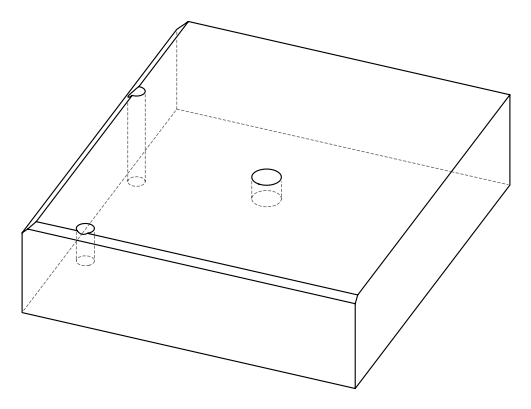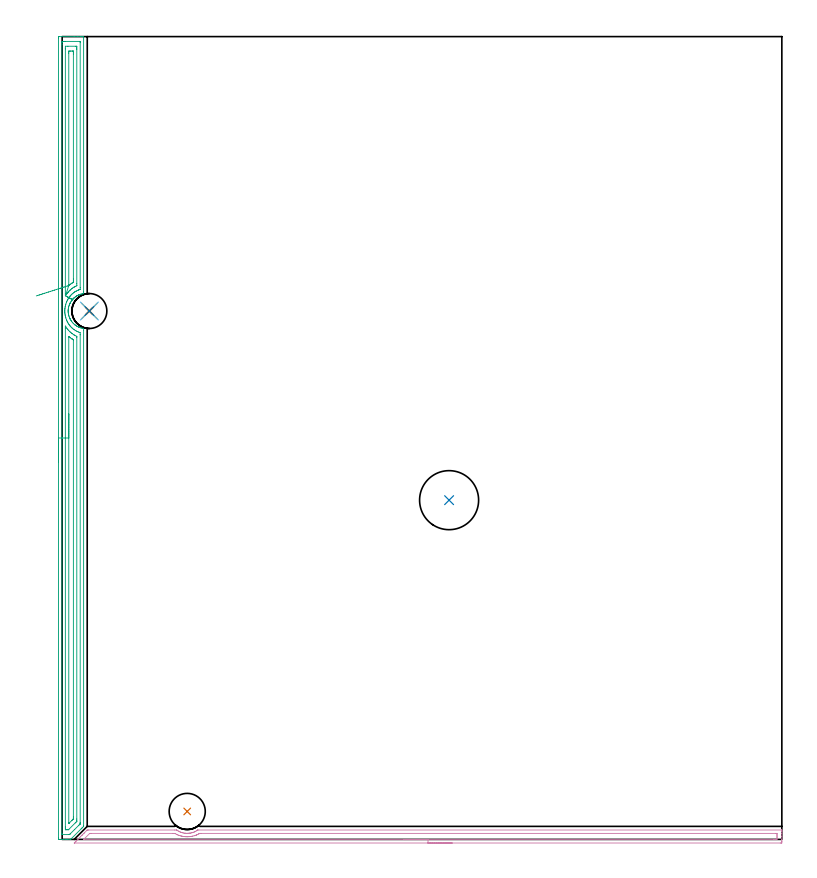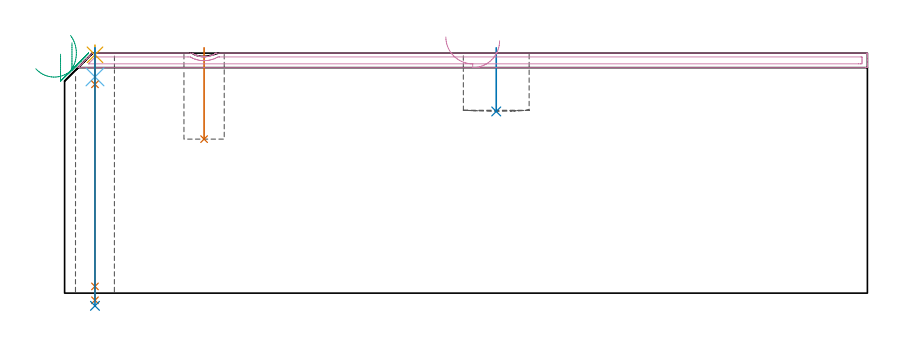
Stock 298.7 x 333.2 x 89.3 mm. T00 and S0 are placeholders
(PLAN: 8 operations, 6 tool changes, 16.9 min)
(1 INDEXABLE_INSERT_DRILL_BLIND_HOLE_FROM_SOLID | STEP1POCKET | UGT0302_001 | 0.14 min | 5644 mm3)
(2 INDEXABLE_INSERT_DRILL_BLIND_HOLE_FROM_SOLID_1 | STEP1POCKET_1 | NXT0302_020 | 0.1 min | 10086 mm3)
(3 AREA_MILL | FG_CHAMFER_SURFACE | UGT0205_001 | 10.86 min | 18023 mm3)
(4 AREA_MILL_1 | FG_CHAMFER_SURFACE_1 | UGT0205_001 | 4.86 min | 4230 mm3)
(5 SPOT_DRILL | STEP1HOLE | NXT0321_9005460120000 | 0.03 min | 2 mm3)
(6 DRILL_BLIND_HOLE_INTO_CENTER | STEP1HOLE | NXT0301_030 | 0.05 min | 209 mm3)
(7 GUN_DRILL_THROUGH_HOLE | STEP1HOLE | UGT0307_001 | 0.43 min | 1570 mm3)
(8 SPADE_DRILL_TO_ENLARGE_THROUGH_HOLE | STEP1HOLE | UGT0306_005 | 0.39 min | 12750 mm3)
(TOOL UGT0302_001 | Indexable Insert Drill 15mm | D15 PA180 FL50 Z2)
(TOOL NXT0302_020 | Index. Insert Drill 24.5mm [880-D2450L25-03] | D24.5 PA176 FL74 Z2)
(TOOL UGT0205_001 | Chamfer Mill 20 x 3 x 45 deg. | D20 FL50 Z2)
(TOOL NXT0321_9005460120000 | NC Spot Drill, 142deg, 12mm, Carbide, Uncoated | D12 PA142 FL30 Z2)
(TOOL NXT0301_030 | Carbide Drill 5.9mm [860.1-0590-018A1-MM 2214] | D5.9 PA140 FL28 Z2)
(TOOL UGT0307_001 | Gun Drill 5 mm | D5 PA130 FL24 Z1)
(TOOL UGT0306_005 | Spade Drill 14.5mm | D14.5 PA132 FL10 Z2)
(OP 1 INDEXABLE_INSERT_DRILL_BLIND_HOLE_FROM_SOLID)
G17 G21 G94 G90
T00 M6
G54
G17 G0 G90 X51.9 Y11.6 S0 M3
G43 Z99.3 H0
G94 G81 G98 Z57.3 F250. R91.3
G80
M5
M2
(OP 2 INDEXABLE_INSERT_DRILL_BLIND_HOLE_FROM_SOLID_1)
G17 G21 G94 G90
T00 M6
G54
G17 G0 G90 X160.6 Y140.8 S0 M3
G43 Z99.3 H1
G94 G81 G98 Z67.6 F250. R91.3
G80
M5
M2
(OP 3 AREA_MILL)
G17 G21 G94 G90
T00 M6
G54
G17 G0 G90 X-1.5 Y156.6 S1061 M3
G43 Z99.3 H0
Z88.9
G94 G1 Y156.638 Z88.028 F250.
Y156.752 Z87.163
Y156.941 Z86.312
Y157.203 Z85.48
Y157.537 Z84.674
Y157.94 Z83.9
Y158.408 Z83.164
Y158.94 Z82.472
Y159.529 Z81.829
Y160.172 Z81.24
Y160.864 Z80.708
Y161.6 Z80.24
Y162.374 Z79.837
Y163.18 Z79.503
Y164.012 Z79.241
Y164.864 Z79.052
Y165.728 Z78.938
Y166.6 Z78.9
X-1.499 Y332.595 Z78.901
X-1.497 Y332.978 Z78.902
X-1.492 Y333.19 Z78.905
X-1.12 Y333.2 Z79.277
X5.015 Z85.409
X6.455 Z86.852
X7.644 Z88.038
X8.269 Z88.668
X8.629 Z89.028
X8.766 Y333.198 Z89.159
X8.898 Y333.19 Z89.288
X8.9 Y333.041 Z89.3
Y227.286
X8.896 Y226.556 Z89.29
X8.558 Y226.483 Z88.955
X8.52 Y226.476 Z88.917
X8.329 Y226.44 Z88.727
X7.883 Y226.335 Z88.281
X7.644 Y226.262 Z88.039
X7.519 Y226.224 Z87.917
X7.466 Y226.208 Z87.864
X7.269 Y226.139 Z87.668
X7.052 Y226.063 Z87.452
X6.988 Y226.035 Z87.388
X6.901 Y225.993 Z87.301
X6.767 Y225.929 Z87.166
X6.537 Y225.819 Z86.937
X6.094 Y225.581 Z86.494
X5.966 Y225.501 Z86.365
X5.891 Y225.454 Z86.288
X5.828 Y225.415 Z86.226
X5.775 Y225.383 Z86.174
X5.514 Y225.204 Z85.913
X5.463 Y225.169 Z85.861
X5.2 Y224.961 Z85.599
X5.139 Y224.906 Z85.537
X5.015 Y224.795 Z85.41
X4.919 Y224.712 Z85.318
X4.823 Y224.628 Z85.223
X4.804 Y224.609 Z85.203
X4.722 Y224.527 Z85.118
X4.647 Y224.454 Z85.045
X4.5 Y224.311 Z84.899
X4.463 Y224.275 Z84.861
X4.43 Y224.238 Z84.827
X4.353 Y224.154 Z84.752
X4.306 Y224.102 Z84.705
X4.235 Y224.014 Z84.634
X4.138 Y223.891 Z84.534
X4.022 Y223.748 Z84.421
X3.756 Y223.38 Z84.156
X3.484 Y222.94 Z83.884
X3.412 Y222.823 Z83.811
X3.323 Y222.648 Z83.72
X3.262 Y222.529 Z83.659
X3.24 Y222.486 Z83.637
X3.194 Y222.378 Z83.589
X3.054 Y222.06 Z83.452
X3.046 Y222.042 Z83.444
X3.006 Y221.932 Z83.401
X2.97 Y221.836 Z83.367
X2.878 Y221.592 Z83.276
X2.747 Y221.147 Z83.144
X2.644 Y220.698 Z83.043
X2.574 Y220.252 Z82.968
X2.563 Y220.147 Z82.954
X2.528 Y219.854 Z82.922
X2.522 Y219.804 Z82.916
X2.52 Y219.734 Z82.912
X2.514 Y219.635 Z82.908
X2.512 Y219.561 Z82.903
Y219.55 Z82.902
X2.507 Y219.235 Z82.9
X2.511 Y219.072 Z82.904
X2.513 Y218.909 Z82.912
X2.514 Y218.89 Z82.913
X2.518 Y218.823 Z82.917
X2.532 Y218.698 Z82.93
X2.564 Y218.418 Z82.957
X2.573 Y218.362 Z82.965
X2.623 Y218.015 Z83.021
X2.678 Y217.759 Z83.076
X2.718 Y217.567 Z83.118
X2.745 Y217.469 Z83.144
X2.841 Y217.121 Z83.24
X3.001 Y216.671 Z83.398
X3.041 Y216.577 Z83.436
X3.159 Y216.287 Z83.558
X3.184 Y216.227 Z83.583
X3.231 Y216.131 Z83.629
X3.294 Y215.998 Z83.693
X3.324 Y215.942 Z83.723
X3.413 Y215.774 Z83.811
X3.681 Y215.333 Z84.078
X3.75 Y215.238 Z84.144
X3.846 Y215.101 Z84.243
X3.983 Y214.908 Z84.381
X4.307 Y214.496 Z84.704
X4.358 Y214.439 Z84.755
X4.722 Y214.075 Z85.119
X4.77 Y214.027 Z85.167
X5.2 Y213.637 Z85.6
X5.315 Y213.544 Z85.713
X5.453 Y213.447 Z85.849
X5.652 Y213.305 Z86.051
X5.699 Y213.271 Z86.098
X5.891 Y213.149 Z86.287
X6.095 Y213.018 Z86.493
X6.442 Y212.826 Z86.839
X6.712 Y212.691 Z87.111
X6.793 Y212.65 Z87.193
X6.988 Y212.568 Z87.388
X7.433 Y212.404 Z87.832
X7.644 Y212.339 Z88.042
X7.883 Y212.266 Z88.282
X8.328 Y212.16 Z88.728
X8.777 Y212.075 Z89.176
X8.893 Y212.047 Z89.292
X8.9 Y211.222 Z89.3
Y5.514
X8.896 Y5.406 Z89.289
X8.828 Y5.327 Z89.225
X8.271 Y4.77 Z88.67
X7.9 Y4.399 Z88.299
X3.809 Y0.308 Z84.207
X3.7 Y0.198 Z84.096
X3.51 Y0.01 Z83.909
X3.497 Y0.002 Z83.896
X3.481 Y0. Z83.88
X3.473 Z83.872
X2.134 Z82.534
X1.509 Z81.905
X0.32 Z80.717
X-0.244 Z80.151
X-0.838 Z79.557
X-1.057 Z79.339
X-1.12 Y0.001 Z79.275
X-1.492 Y0.01 Z78.904
X-1.496 Y0.222 Z78.901
X-1.5 Y0.605 Z78.9
Y166.6
X-0.086 Z80.314
Y329.917
X-0.085 Y330.648 Z80.315
X-0.084 Y330.81 Z80.316
X-0.079 Y331.166 Z80.321
X0.259 Y331.191 Z80.659
X0.633 Y331.196 Z81.033
X1.126 Y331.2 Z81.526
X7.261 Z87.661
X7.423 Y331.197 Z87.823
X7.451 Y331.195 Z87.851
X7.476 Y331.191 Z87.876
X7.479 Y331.155 Z87.879
X7.484 Y330.973 Z87.884
X7.485 Y330.81 Z87.885
Y229.071
X7.48 Y228.345 Z87.88
X7.478 Y228.268 Z87.878
X7.218 Y228.179 Z87.618
X6.884 Y228.06 Z87.284
X6.767 Y228.013 Z87.167
X6.27 Y227.792 Z86.67
X5.891 Y227.601 Z86.291
X5.688 Y227.493 Z86.088
X5.327 Y227.286 Z85.727
X5.137 Y227.162 Z85.537
X5.015 Y227.075 Z85.415
X4.627 Y226.788 Z85.027
X4.138 Y226.38 Z84.538
X3.699 Y225.948 Z84.099
X3.272 Y225.48 Z83.672
X3.262 Y225.466 Z83.662
X2.899 Y224.978 Z83.299
X2.645 Y224.609 Z83.045
X2.543 Y224.448 Z82.943
X2.385 Y224.189 Z82.785
X2.219 Y223.886 Z82.619
X2.131 Y223.716 Z82.531
X1.933 Y223.284 Z82.333
X1.745 Y222.824 Z82.145
X1.509 Y222.141 Z81.909
X1.462 Y221.98 Z81.862
X1.449 Y221.932 Z81.849
X1.293 Y221.259 Z81.693
X1.255 Y221.039 Z81.655
X1.172 Y220.49 Z81.572
X1.133 Y220.147 Z81.533
X1.102 Y219.668 Z81.502
X1.096 Y219.254 Z81.496
X1.109 Y218.77 Z81.509
X1.144 Y218.362 Z81.544
X1.221 Y217.763 Z81.621
X1.269 Y217.469 Z81.669
X1.345 Y217.113 Z81.745
X1.46 Y216.627 Z81.86
X1.474 Y216.577 Z81.874
X1.509 Y216.454 Z81.909
X1.777 Y215.684 Z82.177
X1.97 Y215.215 Z82.37
X2.174 Y214.792 Z82.574
X2.385 Y214.409 Z82.785
X2.703 Y213.9 Z83.103
X2.937 Y213.571 Z83.337
X3.262 Y213.143 Z83.662
X3.372 Y213.007 Z83.772
X3.746 Y212.612 Z84.146
X4.138 Y212.232 Z84.538
X4.264 Y212.115 Z84.664
X4.673 Y211.773 Z85.073
X5.015 Y211.53 Z85.415
X5.484 Y211.222 Z85.884
X5.891 Y210.993 Z86.291
X6.346 Y210.759 Z86.746
X6.767 Y210.593 Z87.167
X7.479 Y210.33 Z87.879
X7.485 Y209.599 Z87.885
Y209.437
X7.486 Y7.013 Z87.886
X7.485 Y6.852 Z87.885
X7.48 Y6.487 Z87.88
X7.479 Y6.445 Z87.879
X7.457 Y6.418 Z87.857
X7.409 Y6.364 Z87.809
X7.329 Y6.28 Z87.729
X7.01 Y5.96 Z87.41
X5.18 Y4.13 Z85.58
X3.35 Y2.3 Z83.75
X3.262 Y2.212 Z83.662
X3.12 Y2.074 Z83.52
X3.067 Y2.027 Z83.467
X3.044 Y2.01 Z83.444
X3.015 Y2.008 Z83.415
X2.767 Y2.001 Z83.167
X0.139 Y2. Z80.539
X-0.023 Y2.003 Z80.377
X-0.052 Y2.005 Z80.348
X-0.077 Y2.009 Z80.323
X-0.079 Y2.045 Z80.321
X-0.084 Y2.228 Z80.316
X-0.085 Y2.39 Z80.315
X-0.086 Y166.6 Z80.314
X1.328 Z81.728
X1.329 Y212.298 Z81.729
X1.333 Y213.007 Z81.733
X1.334 Y213.015 Z81.734
X1.355 Y213.007 Z81.755
X1.509 Y212.782 Z81.909
X1.967 Y212.115 Z82.367
X2.385 Y211.571 Z82.785
X2.699 Y211.222 Z83.099
X3.262 Y210.659 Z83.662
X3.623 Y210.33 Z84.023
X3.902 Y210.095 Z84.302
X4.138 Y209.914 Z84.538
X4.837 Y209.437 Z85.237
X5.015 Y209.331 Z85.415
X5.259 Y209.188 Z85.659
X5.981 Y208.82 Z86.381
X6.037 Y208.79 Z86.437
X6.064 Y208.774 Z86.464
X6.066 Y208.728 Z86.466
X6.07 Y208.545 Z86.47
X6.071 Y208.361 Z86.471
X6.072 Y8.453 Z86.472
X6.07 Y7.745 Z86.47
X6.068 Y7.564 Z86.468
X6.065 Y7.501 Z86.465
X6.058 Y7.469 Z86.458
X6.037 Y7.446 Z86.437
X5.891 Y7.293 Z86.291
X5.674 Y7.073 Z86.074
X5.453 Y6.852 Z85.853
X2.774 Y4.175 Z83.174
X2.642 Y4.049 Z83.042
X2.604 Y4.016 Z83.004
X2.551 Y4.007 Z82.951
X2.385 Y4.004 Z82.785
X1.68 Y4.001 Z82.08
X1.509 Y4.005 Z81.909
X1.344 Y4.01 Z81.744
X1.335 Y4.175 Z81.735
X1.332 Y4.355 Z81.732
X1.329 Y5.068 Z81.729
X1.328 Y5.252 Z81.728
Y166.6
X2.743 Z83.143
Y208.545
X2.744 Y208.651 Z83.144
X2.747 Y208.704 Z83.147
X2.749 Y208.72 Z83.149
X2.756 Y208.719 Z83.156
X2.969 Y208.545 Z83.369
X3.262 Y208.311 Z83.662
X3.458 Y208.161 Z83.858
X4.035 Y207.757 Z84.435
X4.138 Y207.688 Z84.538
X4.192 Y207.652 Z84.592
X4.43 Y207.504 Z84.83
X4.651 Y207.364 Z85.051
X4.654 Y207.354 Z85.054
X4.656 Y207.322 Z85.056
X4.657 Y207.256 Z85.057
Y207.124
Y9.53
X4.656 Y9.002 Z85.056
X4.652 Y8.637 Z85.052
X4.65 Y8.51 Z85.05
X4.567 Y8.422 Z84.967
X4.459 Y8.31 Z84.859
X4.138 Y7.987 Z84.538
X4.018 Y7.867 Z84.418
X3.004 Y6.852 Z83.404
X2.912 Y6.762 Z83.312
X2.856 Y6.708 Z83.256
X2.76 Y6.62 Z83.16
X2.75 Y6.745 Z83.15
X2.746 Y6.852 Z83.146
X2.743 Y7.065 Z83.143
Y166.6
Y167.472 Z83.181
Y168.337 Z83.295
Y169.188 Z83.483
Y170.02 Z83.746
Y170.826 Z84.08
Y171.6 Z84.482
Y172.336 Z84.951
Y173.028 Z85.482
Y173.671 Z86.072
Y174.26 Z86.715
Y174.792 Z87.407
Y175.26 Z88.143
Y175.663 Z88.916
Y175.997 Z89.722
Y176.259 Z90.554
Y176.448 Z91.406
Y176.562 Z92.271
Y176.6 Z93.143
G0 Z99.3
X2.199 Y225.181
Z95.893
G1 X2.677 Y224.917 Z95.212
X3.101 Y224.684 Z94.486
X3.468 Y224.481 Z93.721
X3.776 Y224.312 Z92.922
X4.021 Y224.177 Z92.096
X4.202 Y224.077 Z91.249
X4.318 Y224.013 Z90.386
X4.367 Y223.986 Z89.516
X4.35 Y223.996 Z88.643
X4.266 Y224.042 Z87.776
X4.117 Y224.124 Z86.921
X3.902 Y224.242 Z86.083
X3.625 Y224.395 Z85.271
X3.287 Y224.582 Z84.488
X2.89 Y224.8 Z83.743
X2.438 Y225.049 Z83.04
X1.934 Y225.327 Z82.384
X1.381 Y225.631 Z81.781
X1.335 Y225.657 Z81.735
X1.333 Y225.681 Z81.733
X1.329 Y226.394 Z81.729
Y226.578
Y328.132
X1.33 Y328.315 Z81.73
X1.335 Y329.025 Z81.735
X1.344 Y329.193 Z81.744
X2.385 Y329.2 Z82.785
X5.72 Y329.199 Z86.12
X5.891 Y329.195 Z86.291
X6.056 Y329.19 Z86.456
X6.064 Y329.025 Z86.464
X6.068 Y328.845 Z86.468
X6.071 Y328.132 Z86.471
Y327.949
Y230.672
X6.069 Y229.964 Z86.469
X6.067 Y229.872 Z86.467
X6.065 Y229.831 Z86.465
X6.044 Y229.807 Z86.444
X5.891 Y229.73 Z86.291
X5.441 Y229.506 Z85.841
X5.015 Y229.267 Z85.415
X4.892 Y229.196 Z85.292
X4.686 Y229.071 Z85.086
X4.359 Y228.846 Z84.759
X4.138 Y228.683 Z84.538
X3.856 Y228.466 Z84.256
X3.51 Y228.179 Z83.91
X3.378 Y228.06 Z83.778
X3.262 Y227.951 Z83.662
X2.929 Y227.626 Z83.329
X2.609 Y227.286 Z83.009
X2.503 Y227.167 Z82.903
X2.385 Y227.027 Z82.785
X2.111 Y226.674 Z82.511
X1.9 Y226.394 Z82.3
X1.738 Y226.161 Z82.138
X1.381 Y225.631 Z81.781
X2.747 Y229.876 Z83.147
X2.746 Y229.878 Z83.146
X2.744 Y229.897 Z83.144
X2.743 Y229.964 Z83.143
Y230.207
Y326.348
X2.744 Y326.875 Z83.144
X2.747 Y327.052 Z83.147
X2.749 Y327.184 Z83.149
X2.844 Y327.19 Z83.244
X3.262 Y327.199 Z83.662
X3.301 Y327.2 Z83.701
X4.138 Z84.538
X4.178 Z84.578
X4.554 Y327.193 Z84.954
X4.642 Y327.19 Z85.042
X4.65 Y327.135 Z85.05
X4.652 Y327.07 Z85.052
X4.656 Y326.712 Z85.056
X4.657 Y326.348 Z85.057
Y325.819
Y232.641
X4.656 Y232.113 Z85.056
X4.654 Y231.748 Z85.054
X4.649 Y231.228 Z85.049
X4.138 Y230.915 Z84.538
X4.045 Y230.856 Z84.445
X3.583 Y230.529 Z83.983
X3.262 Y230.286 Z83.662
X3.083 Y230.146 Z83.483
X2.784 Y229.899 Z83.184
X2.754 Y229.878 Z83.154
X2.747 Y229.876 Z83.147
X2.121 Y229.676 Z82.573
X1.449 Y229.462 Z82.059
X0.738 Y229.235 Z81.608
X-0.009 Y228.997 Z81.224
X-0.784 Y228.75 Z80.91
X-1.583 Y228.495 Z80.668
X-2.398 Y228.235 Z80.5
X-3.224 Y227.972 Z80.407
X-4.055 Y227.707 Z80.39
X-4.885 Y227.442 Z80.449
X-5.706 Y227.18 Z80.584
X-6.513 Y226.923 Z80.793
X-7.299 Y226.672 Z81.076
X-8.059 Y226.43 Z81.429
X-8.787 Y226.198 Z81.85
X-9.477 Y225.978 Z82.337
X-10.124 Y225.771 Z82.884
X-10.723 Y225.58 Z83.489
G0 Z99.3
M5
M2
(OP 4 AREA_MILL_1)
G17 G21 G94 G90
T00 M6
G54
G17 G0 G90 X161.85 Y-1.5 S1061 M3
G43 Z99.3 H0
Z93.9
G94 G1 X161.812 Z93.028 F250.
X161.698 Z92.164
X161.509 Z91.312
X161.247 Z90.48
X160.913 Z89.674
X160.51 Z88.9
X160.042 Z88.164
X159.511 Z87.472
X158.921 Z86.829
X158.278 Z86.24
X157.586 Z85.708
X156.85 Z85.24
X156.076 Z84.837
X155.27 Z84.503
X154.438 Z84.241
X153.587 Z84.052
X152.722 Z83.938
X151.85 Z83.9
X5.161 Y-1.499 Z83.901
X5.017 Y-1.495 Z83.904
X5.054 Y-1.453 Z83.946
X5.185 Y-1.316 Z84.083
X5.632 Y-0.867 Z84.53
X5.782 Y-0.716 Z84.68
X6.079 Y-0.421 Z84.979
X6.667 Y0.168 Z85.564
X7.004 Y0.504 Z85.904
X7.551 Y1.053 Z86.449
X8.142 Y1.642 Z87.041
X8.315 Y1.816 Z87.213
X8.435 Y1.937 Z87.333
X9.026 Y2.526 Z87.926
X9.209 Y2.71 Z88.108
X9.32 Y2.821 Z88.218
X10.355 Y3.855 Z89.254
X10.405 Y3.898 Z89.285
X10.998 Y3.9 Z89.3
X46.77
X47.501 Y3.896 Z89.29
X47.571 Y3.857 Z89.255
X47.578 Y3.853 Z89.251
X47.664 Y3.796 Z89.195
X47.729 Y3.753 Z89.152
X48.172 Y3.489 Z88.888
X48.623 Y3.248 Z88.647
X48.667 Y3.227 Z88.627
X48.854 Y3.14 Z88.538
X49.183 Y3.009 Z88.407
X49.453 Y2.915 Z88.31
X49.517 Y2.892 Z88.288
X49.742 Y2.825 Z88.222
X49.9 Y2.78 Z88.175
X49.962 Y2.761 Z88.157
X50.411 Y2.656 Z88.054
X50.857 Y2.58 Z87.98
X51.079 Y2.556 Z87.955
X51.241 Y2.541 Z87.935
X51.304 Y2.533 Z87.93
X51.751 Y2.512 Z87.904
X51.925 Y2.517 Z87.901
X52.135 Z87.906
X52.198 Y2.516 Z87.909
X52.354 Y2.525 Z87.922
X52.372 Y2.526 Z87.923
X52.492 Y2.535 Z87.931
X52.646 Y2.547 Z87.939
X52.931 Y2.581 Z87.98
X53.03 Y2.594 Z87.992
X53.092 Y2.602 Z88.
X53.54 Y2.689 Z88.086
X53.924 Y2.787 Z88.182
X53.985 Y2.802 Z88.198
X54.435 Y2.946 Z88.342
X54.879 Y3.111 Z88.509
X54.947 Y3.14 Z88.539
X55.252 Y3.29 Z88.69
X55.363 Y3.345 Z88.745
X55.773 Y3.57 Z88.969
X55.987 Y3.705 Z89.104
X56.266 Y3.882 Z89.281
X56.3 Y3.893 Z89.293
X56.323 Y3.9 Z89.3
X298.521
X298.629 Y3.903 Z89.297
X298.672 Y3.883 Z89.275
X298.69 Y3.87 Z89.261
X298.7 Y3.497 Z88.896
Y3.255 Z88.654
Y2.526 Z87.921
Y1.278 Z86.675
Y-0.126 Z85.269
Y-0.75 Z84.646
X298.697 Y-1.01 Z84.386
X298.691 Y-1.491 Z83.905
X298.559 Y-1.495 Z83.903
X298.069 Y-1.5 Z83.9
X151.85
Y-0.086 Z85.314
X9.167 Y-0.085 Z85.315
X8.893 Y-0.079 Z85.321
X8.922 Y-0.04 Z85.36
X9.018 Y0.063 Z85.463
X9.12 Y0.169 Z85.569
X9.209 Y0.259 Z85.659
X11.332 Y2.381 Z87.781
X11.391 Y2.437 Z87.837
X11.426 Y2.467 Z87.867
X11.443 Y2.479 Z87.879
X11.466 Y2.48 Z87.88
X11.892 Y2.485 Z87.885
X11.933 Y2.486 Z87.886
X45.917 Y2.485 Z87.885
X46.77 Y2.468 Z87.868
X46.9 Y2.398 Z87.798
X47.43 Y2.121 Z87.521
X47.664 Y2.009 Z87.409
X48.009 Y1.861 Z87.261
X48.55 Y1.651 Z87.051
X48.555 Y1.649 Z87.049
X48.575 Y1.642 Z87.042
X49.25 Y1.445 Z86.845
X49.453 Y1.396 Z86.796
X49.779 Y1.32 Z86.72
X50.347 Y1.219 Z86.619
X50.836 Y1.158 Z86.558
X51.241 Y1.124 Z86.524
X51.789 Y1.1 Z86.5
X52.135 Y1.104 Z86.504
X52.653 Y1.13 Z86.53
X53.03 Y1.162 Z86.562
X53.459 Y1.218 Z86.618
X53.924 Y1.303 Z86.703
X54.207 Y1.362 Z86.762
X54.818 Y1.521 Z86.921
X54.913 Y1.549 Z86.949
X55.207 Y1.642 Z87.042
X55.635 Y1.796 Z87.196
X55.713 Y1.826 Z87.226
X56.004 Y1.947 Z87.347
X56.202 Y2.042 Z87.442
X56.607 Y2.242 Z87.642
X56.798 Y2.337 Z87.737
X57.078 Y2.479 Z87.879
X57.501 Y2.485 Z87.885
X57.543
X296.322
X296.679 Y2.479 Z87.879
X296.69 Y2.363 Z87.763
X296.697 Y2.114 Z87.514
X296.699 Y1.642 Z87.042
X296.7 Y1.227 Z86.627
X296.699 Y0.758 Z86.158
X296.697 Y0.345 Z85.745
X296.69 Y-0.066 Z85.334
X296.28 Y-0.084 Z85.316
X296.238 Y-0.085 Z85.315
X295.386 Y-0.086 Z85.314
X151.85
X150.979 Z85.352
X150.114 Z85.466
X149.262 Z85.655
X148.43 Z85.917
X147.624 Z86.251
X146.85 Z86.654
X146.114 Z87.123
X145.422 Z87.654
X144.779 Z88.243
X144.19 Z88.886
X143.659 Z89.578
X143.19 Z90.314
X142.787 Z91.088
X142.453 Z91.894
X142.191 Z92.726
X142.002 Z93.578
X141.888 Z94.443
X141.85 Z95.314
G0 Z99.3
M5
M2
(OP 5 SPOT_DRILL)
G17 G21 G94 G90
T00 M6
G54
G17 G0 G90 X11.3 Y219.3 S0 M3
G43 Z99.3 H0
G94 G81 G98 Z88.672 F250. R92.3
G80
M5
M2
(OP 6 DRILL_BLIND_HOLE_INTO_CENTER)
G17 G21 G94 G90
T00 M6
G54
G17 G0 G90 X11.3 Y219.3 S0 M3
G43 Z99.3 H1
G94 G81 G98 Z80.45 F250. R91.3
G80
M5
M2
(OP 7 GUN_DRILL_THROUGH_HOLE)
G17 G21 G94 G90
T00 M6
G54
G17 G0 G90 X11.3 Y219.3 M8
G43 Z99.3 H0
Z89.025
S716 M3
G94 G1 Z77.694 F125. M26
G4 X.084
Z2.5 F250.
G4 X.084
Z-2.666 F125.
G4 X.084
M5
M9
G0 Z89.025
Z99.3
M2
(OP 8 SPADE_DRILL_TO_ENLARGE_THROUGH_HOLE)
G17 G21 G94 G90
T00 M6
G54
G17 G0 G90 X11.3 Y219.3 S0 M3
G43 Z99.3 H0
G94 G73 G98 Z-4.728 F250. Q13.433 R91.3
G80
M5
M2
